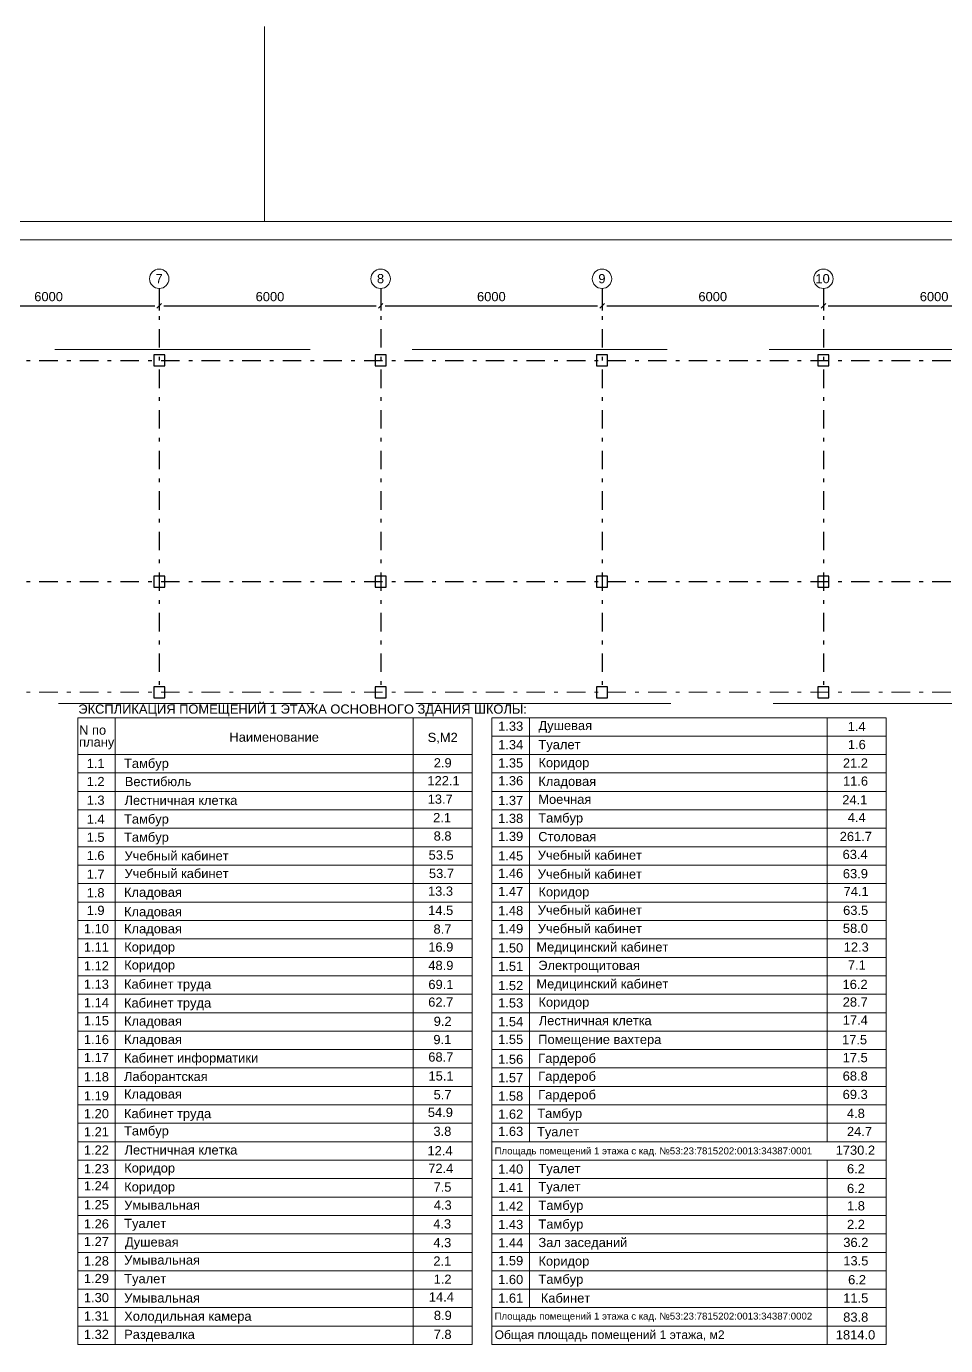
# Model space of a CAD drawing. Header units: metres. Extents: x -306 to 273, y -329 to 512.
# Drawn here: x 22.56 to 47.48, y 318.29 to 354.07 of the extents above; entities that cross this region are included whole.
import ezdxf
from ezdxf.enums import TextEntityAlignment as Align

# ---------------------------------------------------------------- set-up
doc = ezdxf.new("R2010")
doc.units = ezdxf.units.M
doc.header["$MEASUREMENT"] = 0
doc.linetypes.add('( Dashdot )', pattern=[1.001, 0.5, -0.25, 0.001, -0.25])
doc.linetypes.add('DGN Style 3', pattern=[9.681301, 6.915215, -2.766086])
doc.layers.get('DEFPOINTS').update_dxf_attribs({"lineweight": 0})
doc.layers.add('Level 50', color=7, linetype='Continuous', lineweight=0)
doc.styles.add('Standard_0', font='arial.ttf')
doc.styles.add('Style-Arial', font='arial.ttf')
doc.dimstyles.get("Standard").update_dxf_attribs({"dimtxt": 0.00018, "dimasz": 0.00018, "dimexe": 0.0002, "dimexo": 0.0625, "dimgap": 9e-05, "dimtad": 0, "dimtih": 1, "dimtoh": 1, "dimdec": 4, "dimlfac": 1000, "dimzin": 0, "dimdsep": 46, "dimtxsty": 'Standard_0', "dimcen": 9e-05, "dimadec": 0, "dimazin": 0, "dimtfac": 1, "dimtdec": 4, "dimtofl": 0, "dimtmove": 0, "dimatfit": 0, "dimfxl": 0.01, "dimfxlon": 1, "dimtolj": 1, "dimtzin": 0, "dimarcsym": 0})

# ---------------------------------------------------------------- blocks, each defined once
blk = doc.blocks.new('*U1662')
at = {"color": 7, "linetype": 'Continuous', "lineweight": 0}
blk.add_line((0, 29.7), (0, 34.987), dxfattribs=at)
at = {"color": 7, "linetype": 'Continuous', "lineweight": 0, "flags": 128}
blk.add_lwpolyline([(42.05, 29.7), (42.05, -29.7), (-42.05, -29.7), (-42.05, 29.7), (42.05, 29.7)], close=True, dxfattribs=at)
at = {"layer": 'Level 50', "color": 7, "linetype": 'Continuous', "lineweight": 13}
blk.add_line((41.55, 29.2), (-40.05, 29.2), dxfattribs=at)
blk = doc.blocks.new('_Oblique-1')
at = {"color": 0, "linetype": 'ByBlock', "lineweight": -2}
blk.add_line((0.5, 0.5), (-0.5, -0.5), dxfattribs=at)
blk = doc.blocks.new('*D2328')
at = {"color": 0, "linetype": 'Continuous', "lineweight": -2, "transparency": 16777216}
for p, q in [((20.166, 346.584), (20.166, 346.361)), ((20.291, 346.486), (26.041, 346.486)), ((26.166, 346.584), (26.166, 346.361))]:
    blk.add_line(p, q, dxfattribs=at)
at = {"layer": 'DEFPOINTS', "color": 0, "linetype": 'Continuous', "lineweight": 0, "transparency": 16777216}
for p in [(20.166, 346.709), (26.166, 346.709), (26.166, 346.486)]:
    blk.add_point(p, dxfattribs=at)
at = {"color": 0, "linetype": 'Continuous', "lineweight": -2, "transparency": 16777216, "xscale": 0.125, "yscale": 0.125, "zscale": 0.125, "rotation": 180}
blk.add_blockref('_Oblique-1', (20.166, 346.486), dxfattribs=at)
at = {"color": 0, "linetype": 'Continuous', "lineweight": -2, "transparency": 16777216, "xscale": 0.125, "yscale": 0.125, "zscale": 0.125}
blk.add_blockref('_Oblique-1', (26.166, 346.486), dxfattribs=at)
at = {"color": 0, "linetype": 'Continuous', "lineweight": 0, "transparency": 16777216, "insert": (23.166, 346.738), "char_height": 0.25, "attachment_point": 5, "style": 'Style-Arial'}
blk.add_mtext('\\A1;6000', dxfattribs=at)
blk = doc.blocks.new('*D2329')
at = {"color": 0, "linetype": 'Continuous', "lineweight": -2, "transparency": 16777216}
for p, q in [((32.166, 346.834), (32.166, 346.361)), ((26.166, 346.584), (26.166, 346.361)), ((26.291, 346.486), (32.041, 346.486))]:
    blk.add_line(p, q, dxfattribs=at)
at = {"layer": 'DEFPOINTS', "color": 0, "linetype": 'Continuous', "lineweight": 0, "transparency": 16777216}
for p in [(26.166, 346.709), (32.166, 346.959), (32.166, 346.486)]:
    blk.add_point(p, dxfattribs=at)
at = {"color": 0, "linetype": 'Continuous', "lineweight": -2, "transparency": 16777216, "xscale": 0.125, "yscale": 0.125, "zscale": 0.125, "rotation": 180}
blk.add_blockref('_Oblique-1', (26.166, 346.486), dxfattribs=at)
at = {"color": 0, "linetype": 'Continuous', "lineweight": -2, "transparency": 16777216, "xscale": 0.125, "yscale": 0.125, "zscale": 0.125}
blk.add_blockref('_Oblique-1', (32.166, 346.486), dxfattribs=at)
at = {"color": 0, "linetype": 'Continuous', "lineweight": 0, "transparency": 16777216, "insert": (29.166, 346.738), "char_height": 0.25, "attachment_point": 5, "style": 'Style-Arial'}
blk.add_mtext('\\A1;6000', dxfattribs=at)
blk = doc.blocks.new('*D2330')
at = {"color": 0, "linetype": 'Continuous', "lineweight": -2, "transparency": 16777216}
for p, q in [((32.166, 346.834), (32.166, 346.361)), ((38.166, 346.834), (38.166, 346.361)), ((32.291, 346.486), (38.041, 346.486))]:
    blk.add_line(p, q, dxfattribs=at)
at = {"layer": 'DEFPOINTS', "color": 0, "linetype": 'Continuous', "lineweight": 0, "transparency": 16777216}
for p in [(32.166, 346.959), (38.166, 346.959), (38.166, 346.486)]:
    blk.add_point(p, dxfattribs=at)
at = {"color": 0, "linetype": 'Continuous', "lineweight": -2, "transparency": 16777216, "xscale": 0.125, "yscale": 0.125, "zscale": 0.125, "rotation": 180}
blk.add_blockref('_Oblique-1', (32.166, 346.486), dxfattribs=at)
at = {"color": 0, "linetype": 'Continuous', "lineweight": -2, "transparency": 16777216, "xscale": 0.125, "yscale": 0.125, "zscale": 0.125}
blk.add_blockref('_Oblique-1', (38.166, 346.486), dxfattribs=at)
at = {"color": 0, "linetype": 'Continuous', "lineweight": 0, "transparency": 16777216, "insert": (35.166, 346.738), "char_height": 0.25, "attachment_point": 5, "style": 'Style-Arial'}
blk.add_mtext('\\A1;6000', dxfattribs=at)
blk = doc.blocks.new('*D2331')
at = {"color": 0, "linetype": 'Continuous', "lineweight": -2, "transparency": 16777216}
for p, q in [((38.166, 346.834), (38.166, 346.361)), ((44.166, 346.834), (44.166, 346.361)), ((38.291, 346.486), (44.041, 346.486))]:
    blk.add_line(p, q, dxfattribs=at)
at = {"layer": 'DEFPOINTS', "color": 0, "linetype": 'Continuous', "lineweight": 0, "transparency": 16777216}
for p in [(38.166, 346.959), (44.166, 346.959), (44.166, 346.486)]:
    blk.add_point(p, dxfattribs=at)
at = {"color": 0, "linetype": 'Continuous', "lineweight": -2, "transparency": 16777216, "xscale": 0.125, "yscale": 0.125, "zscale": 0.125, "rotation": 180}
blk.add_blockref('_Oblique-1', (38.166, 346.486), dxfattribs=at)
at = {"color": 0, "linetype": 'Continuous', "lineweight": -2, "transparency": 16777216, "xscale": 0.125, "yscale": 0.125, "zscale": 0.125}
blk.add_blockref('_Oblique-1', (44.166, 346.486), dxfattribs=at)
at = {"color": 0, "linetype": 'Continuous', "lineweight": 0, "transparency": 16777216, "insert": (41.166, 346.738), "char_height": 0.25, "attachment_point": 5, "style": 'Style-Arial'}
blk.add_mtext('\\A1;6000', dxfattribs=at)
blk = doc.blocks.new('*D2332')
at = {"color": 0, "linetype": 'Continuous', "lineweight": -2, "transparency": 16777216}
for p, q in [((44.166, 346.834), (44.166, 346.361)), ((50.166, 346.834), (50.166, 346.361)), ((44.291, 346.486), (50.041, 346.486))]:
    blk.add_line(p, q, dxfattribs=at)
at = {"layer": 'DEFPOINTS', "color": 0, "linetype": 'Continuous', "lineweight": 0, "transparency": 16777216}
for p in [(44.166, 346.959), (50.166, 346.959), (50.166, 346.486)]:
    blk.add_point(p, dxfattribs=at)
at = {"color": 0, "linetype": 'Continuous', "lineweight": -2, "transparency": 16777216, "xscale": 0.125, "yscale": 0.125, "zscale": 0.125, "rotation": 180}
blk.add_blockref('_Oblique-1', (44.166, 346.486), dxfattribs=at)
at = {"color": 0, "linetype": 'Continuous', "lineweight": -2, "transparency": 16777216, "xscale": 0.125, "yscale": 0.125, "zscale": 0.125}
blk.add_blockref('_Oblique-1', (50.166, 346.486), dxfattribs=at)
at = {"color": 0, "linetype": 'Continuous', "lineweight": 0, "transparency": 16777216, "insert": (47.166, 346.738), "char_height": 0.25, "attachment_point": 5, "style": 'Style-Arial'}
blk.add_mtext('\\A1;6000', dxfattribs=at)

msp = doc.modelspace()

# ---------------------------------------------------------------- linework, layer by layer
at = {"color": 1, "linetype": '( Dashdot )'}
for p, q in [((26.16618452, 346.95949373), (26.16618452, 336.00949373)), ((32.16618452, 346.95949373), (32.16618452, 336.00949373)), ((38.16618452, 346.95949373), (38.16618452, 336.00949373)), ((44.16618452, 346.95949373), (44.16618452, 336.00949373)), ((-6.78540339, 345.00949373), (65.11459661, 345.00949373)), ((-6.78540339, 339.00949373), (65.11459661, 339.00949373))]:
    msp.add_line(p, q, dxfattribs=at)
at = {"color": 7, "linetype": 'DGN Style 3', "lineweight": 13}
for p, q in [((49.61459661, 345.30949373), (20.65945957, 345.30949373)), ((49.71459661, 335.70949373), (20.61459661, 335.70949373))]:
    msp.add_line(p, q, dxfattribs=at)
at = {"color": 1, "linetype": '( Dashdot )', "lineweight": 0}
msp.add_line((-6.78540339, 336.00949373), (65.11459661, 336.00949373), dxfattribs=at)
at = {"color": 7, "linetype": 'Continuous', "lineweight": 13}
for p, q in [((23.95542366, 335.3203709), (34.6413289, 335.3203709)), ((23.95542366, 335.3203709), (23.95542366, 318.3203709)), ((24.96888868, 335.3203709), (24.96888868, 334.3203709)), ((33.04234525, 335.3203709), (33.04234525, 334.3203709)), ((34.6413289, 335.3203709), (34.6413289, 318.3203709)), ((35.18292257, 335.3203709), (35.18292257, 318.3203709)), ((35.18292257, 335.3203709), (45.86882781, 335.3203709)), ((36.19638759, 335.3203709), (36.19638759, 323.8203709)), ((44.26984416, 335.3203709), (44.26984416, 323.8203709)), ((45.86882781, 335.3203709), (45.86882781, 318.3203709)), ((23.95542366, 334.3203709), (34.6413289, 334.3203709)), ((24.96888868, 334.3203709), (24.96888868, 318.3203709)), ((33.04234525, 334.3203709), (33.04234525, 318.3203709)), ((36.19638759, 323.3203709), (36.19638759, 319.3203709)), ((44.26984416, 323.3203709), (44.26984416, 318.3203709)), ((35.18292257, 319.3203709), (45.86882781, 319.3203709)), ((35.18292257, 318.8203709), (45.86882781, 318.8203709)), ((23.95542366, 318.3203709), (34.6413289, 318.3203709)), ((35.18292257, 318.3203709), (45.86882781, 318.3203709))]:
    msp.add_line(p, q, dxfattribs=at)
at = {"color": 7, "linetype": 'Continuous', "lineweight": 0}
for p, q in [((35.18292257, 334.8203709), (45.86882781, 334.8203709)), ((35.18292257, 334.3203709), (45.86882781, 334.3203709)), ((23.95542366, 333.8203709), (34.6413289, 333.8203709)), ((35.18292257, 333.8203709), (45.86882781, 333.8203709)), ((23.95542366, 333.3203709), (34.6413289, 333.3203709)), ((35.18292257, 333.3203709), (45.86882781, 333.3203709)), ((23.95542366, 332.8203709), (34.6413289, 332.8203709)), ((35.18292257, 332.8203709), (45.86882781, 332.8203709)), ((23.95542366, 332.3203709), (34.6413289, 332.3203709)), ((35.18292257, 332.3203709), (45.86882781, 332.3203709)), ((23.95542366, 331.8203709), (34.6413289, 331.8203709)), ((35.18292257, 331.8203709), (45.86882781, 331.8203709)), ((23.95542366, 331.3203709), (34.6413289, 331.3203709)), ((35.18292257, 331.3203709), (45.86882781, 331.3203709)), ((23.95542366, 330.8203709), (34.6413289, 330.8203709)), ((35.18292257, 330.8203709), (45.86882781, 330.8203709)), ((23.95542366, 330.3203709), (34.6413289, 330.3203709)), ((35.18292257, 330.3203709), (45.86882781, 330.3203709)), ((23.95542366, 329.8203709), (34.6413289, 329.8203709)), ((35.18292257, 329.8203709), (45.86882781, 329.8203709)), ((23.95542366, 329.3203709), (34.6413289, 329.3203709)), ((35.18292257, 329.3203709), (45.86882781, 329.3203709)), ((23.95542366, 328.8203709), (34.6413289, 328.8203709)), ((35.18292257, 328.8203709), (45.86882781, 328.8203709)), ((23.95542366, 328.3203709), (34.6413289, 328.3203709)), ((35.18292257, 328.3203709), (45.86882781, 328.3203709)), ((23.95542366, 327.8203709), (34.6413289, 327.8203709)), ((35.18292257, 327.8203709), (45.86882781, 327.8203709)), ((23.95542366, 327.3203709), (34.6413289, 327.3203709)), ((35.18292257, 327.3203709), (45.86882781, 327.3203709)), ((23.95542366, 326.8203709), (34.6413289, 326.8203709)), ((35.18292257, 326.8203709), (45.86882781, 326.8203709)), ((23.95542366, 326.3203709), (34.6413289, 326.3203709)), ((35.18292257, 326.3203709), (45.86882781, 326.3203709)), ((23.95542366, 325.8203709), (34.6413289, 325.8203709)), ((35.18292257, 325.8203709), (45.86882781, 325.8203709)), ((23.95542366, 325.3203709), (34.6413289, 325.3203709)), ((35.18292257, 325.3203709), (45.86882781, 325.3203709)), ((23.95542366, 324.8203709), (34.6413289, 324.8203709)), ((35.18292257, 324.8203709), (45.86882781, 324.8203709)), ((23.95542366, 324.3203709), (34.6413289, 324.3203709)), ((35.18292257, 324.3203709), (45.86882781, 324.3203709)), ((23.95542366, 323.8203709), (34.6413289, 323.8203709)), ((35.18292257, 323.8203709), (45.86882781, 323.8203709)), ((23.95542366, 323.3203709), (34.6413289, 323.3203709)), ((35.18292257, 323.3203709), (45.86882781, 323.3203709)), ((23.95542366, 322.8203709), (34.6413289, 322.8203709)), ((35.18292257, 322.8203709), (45.86882781, 322.8203709)), ((23.95542366, 322.3203709), (34.6413289, 322.3203709)), ((35.18292257, 322.3203709), (45.86882781, 322.3203709)), ((23.95542366, 321.8203709), (34.6413289, 321.8203709)), ((35.18292257, 321.8203709), (45.86882781, 321.8203709)), ((23.95542366, 321.3203709), (34.6413289, 321.3203709)), ((35.18292257, 321.3203709), (45.86882781, 321.3203709)), ((23.95542366, 320.8203709), (34.6413289, 320.8203709)), ((35.18292257, 320.8203709), (45.86882781, 320.8203709)), ((23.95542366, 320.3203709), (34.6413289, 320.3203709)), ((35.18292257, 320.3203709), (45.86882781, 320.3203709)), ((23.95542366, 319.8203709), (34.6413289, 319.8203709)), ((35.18292257, 319.8203709), (45.86882781, 319.8203709)), ((23.95542366, 319.3203709), (34.6413289, 319.3203709)), ((23.95542366, 319.3203709), (34.6413289, 319.3203709)), ((23.95542366, 318.8203709), (34.6413289, 318.8203709))]:
    msp.add_line(p, q, dxfattribs=at)
at = {"color": 7, "lineweight": 13}
for p, q in [((35.18292257, 323.8203709), (45.86882781, 323.8203709)), ((35.18292257, 323.3203709), (45.86882781, 323.3203709))]:
    msp.add_line(p, q, dxfattribs=at)
at = {"color": 7, "linetype": 'Continuous', "lineweight": 30, "flags": 128}
for points in [[(26.01459661, 345.15949373), (26.01459661, 344.85949373), (26.31459661, 344.85949373), (26.31459661, 345.15949373), (26.01459661, 345.15949373)], [(32.01459661, 345.15949373), (32.01459661, 344.85949373), (32.31459661, 344.85949373), (32.31459661, 345.15949373), (32.01459661, 345.15949373)], [(38.01459661, 345.15949373), (38.01459661, 344.85949373), (38.31459661, 344.85949373), (38.31459661, 345.15949373), (38.01459661, 345.15949373)], [(44.01459661, 345.15949373), (44.01459661, 344.85949373), (44.31459661, 344.85949373), (44.31459661, 345.15949373), (44.01459661, 345.15949373)], [(26.01459661, 339.15949373), (26.01459661, 338.85949373), (26.31459661, 338.85949373), (26.31459661, 339.15949373), (26.01459661, 339.15949373)], [(32.01459661, 339.15949373), (32.01459661, 338.85949373), (32.31459661, 338.85949373), (32.31459661, 339.15949373), (32.01459661, 339.15949373)], [(38.01459661, 339.15949373), (38.01459661, 338.85949373), (38.31459661, 338.85949373), (38.31459661, 339.15949373), (38.01459661, 339.15949373)], [(44.01459661, 339.15949373), (44.01459661, 338.85949373), (44.31459661, 338.85949373), (44.31459661, 339.15949373), (44.01459661, 339.15949373)], [(26.01459661, 336.15949373), (26.01459661, 335.85949373), (26.31459661, 335.85949373), (26.31459661, 336.15949373), (26.01459661, 336.15949373)], [(32.01459661, 336.15949373), (32.01459661, 335.85949373), (32.31459661, 335.85949373), (32.31459661, 336.15949373), (32.01459661, 336.15949373)], [(38.01459661, 336.15949373), (38.01459661, 335.85949373), (38.31459661, 335.85949373), (38.31459661, 336.15949373), (38.01459661, 336.15949373)], [(44.01459661, 336.15949373), (44.01459661, 335.85949373), (44.31459661, 335.85949373), (44.31459661, 336.15949373), (44.01459661, 336.15949373)]]:
    msp.add_lwpolyline(points, close=True, dxfattribs=at)
at = {"color": 7, "linetype": 'Continuous', "lineweight": 13}
for centre in [(26.16459661, 347.22284917), (32.16459661, 347.22284917), (38.16459661, 347.22284917), (44.16459661, 347.22284917)]:
    msp.add_circle(centre, 0.26335544, dxfattribs=at)

# ---------------------------------------------------------------- block references
at = {"layer": 'Level 50', "color": 7, "linetype": 'Continuous', "lineweight": 13}
msp.add_blockref('*U1662', (29.01617257, 319.08055446), dxfattribs=at)

# ---------------------------------------------------------------- texts
at = {"color": 7, "linetype": 'Continuous', "lineweight": 30, "style": 'Style-Arial'}
for s, p in [('7', (26.06490379, 347.3521118)), ('8', (32.06490379, 347.3521118)), ('9', (38.06490379, 347.3521118)), ('10', (43.94852156, 347.3521118))]:
    msp.add_text(s, height=0.25, dxfattribs=at).set_placement(p, align=Align.TOP_LEFT)
at = {"color": 7, "lineweight": 13, "style": 'Style-Arial'}
for s, p in [('Душевая', (36.44213667, 335.2338135)), ('Туалет', (36.44213667, 334.7154816)), ('Тамбур', (25.20919113, 334.20711798)), ('Коридор', (36.44213667, 334.22639879)), ('Тамбур', (36.43669004, 332.72687489)), ('Тамбур', (25.20919113, 332.69816709)), ('Тамбур', (25.20919113, 332.20654115)), ('Столовая', (36.43669004, 332.2206462)), ('Учебный кабинет', (25.22266072, 331.6994146)), ('Учебный кабинет', (36.42444652, 331.7182091)), ('Учебный кабинет', (25.22266072, 331.22110159)), ('Учебный кабинет', (36.42444652, 331.20410397)), ('Коридор', (36.44213667, 330.723165)), ('Учебный кабинет', (36.42444652, 330.22795498)), ('Учебный кабинет', (36.42444652, 329.72686516)), ('Коридор', (25.21463776, 329.22749794)), ('Медицинский кабинет', (36.38761193, 329.2268707)), ('Коридор', (25.21463776, 328.74073959)), ('Электрощитовая', (36.43669004, 328.72789699)), ('Кабинет труда', (25.20919113, 328.22120714)), ('Медицинский кабинет', (36.38761193, 328.22655041)), ('Кабинет труда', (25.20919113, 327.71011087)), ('Коридор', (36.44213667, 327.73210623)), ('Кабинет информатики', (25.20919113, 326.21827333)), ('Лаборантская', (25.20919113, 325.71569534)), ('Кабинет труда', (25.20919113, 324.71053934)), ('Тамбур', (36.40999917, 324.71448178)), ('Тамбур', (25.20919113, 324.24155364)), ('Туалет', (36.40280565, 324.21603977)), ('Коридор', (25.21463776, 323.2338002)), ('Туалет', (36.44213667, 323.21802201)), ('Коридор', (25.21463776, 322.72270393)), ('Туалет', (36.44213667, 322.72554162)), ('Умывальная', (25.21463776, 322.22621041)), ('Тамбур', (36.44213667, 322.22147344)), ('Туалет', (25.21463776, 321.72971689)), ('Тамбур', (36.44213667, 321.71161138)), ('Душевая', (25.23697545, 321.22510405)), ('Зал заседаний', (36.44213667, 321.2133371)), ('Умывальная', (25.21463776, 320.73794675)), ('Коридор', (36.44213667, 320.70926893)), ('Туалет', (25.21463776, 320.23050116)), ('Тамбур', (36.44213667, 320.21678853)), ('Умывальная', (25.21463776, 319.70869131)), ('Кабинет', (36.50594668, 319.70541754)), ('Холодильная камера', (25.21463776, 319.21463158)), ('Раздевалка', (25.21463776, 318.72057185))]:
    msp.add_text(s, height=0.25, dxfattribs=at).set_placement(p, align=Align.TOP_LEFT)
at = {"color": 7, "linetype": 'Continuous', "lineweight": 0, "style": 'Style-Arial'}
for s, p in [('1.33', (35.34974366, 335.21488489)), ('1.34', (35.34974366, 334.71195985)), ('1.1', (24.19745029, 334.20586245)), ('1.35', (35.34974366, 334.21795436)), ('1.2', (24.19745029, 333.71342523)), ('1.36', (35.34974366, 333.73492676)), ('Кладовая', (36.43817941, 333.71866404)), ('1.3', (24.19745029, 333.2082458)), ('Лестничная клетка', (25.22280738, 333.20394715)), ('1.37', (35.34974366, 333.20019521)), ('Моечная', (36.43817941, 333.23190569)), ('1.4', (24.19745029, 332.6922845)), ('1.38', (35.34974366, 332.71403107)), ('1.5', (24.19745029, 332.20376795)), ('1.39', (35.34974366, 332.22632316)), ('1.6', (24.19745029, 331.70701798)), ('1.45', (35.34974366, 331.69813808)), ('1.7', (24.19745029, 331.20203458)), ('1.46', (35.34974366, 331.22608838)), ('1.8', (24.19745029, 330.69705118)), ('Кладовая', (25.2106805, 330.71147048)), ('1.47', (35.34974366, 330.73208288)), ('1.9', (24.19745029, 330.21951254)), ('Кладовая', (25.2106805, 330.18435002)), ('1.48', (35.34974366, 330.21372017)), ('1.10', (24.12224475, 329.72653622)), ('Кладовая', (25.2106805, 329.72230617)), ('1.49', (35.34974366, 329.72520362)), ('1.11', (24.12224475, 329.22704177)), ('1.50', (35.34974366, 329.20375337)), ('1.12', (24.12224475, 328.71656942)), ('1.51', (35.34974366, 328.70425892)), ('1.13', (24.12224475, 328.21707497)), ('1.52', (35.34974366, 328.18143644)), ('1.14', (24.12224475, 327.71758053)), ('1.53', (35.34974366, 327.71075898)), ('1.15', (24.12224475, 327.22906398)), ('Кладовая', (25.2106805, 327.21686256)), ('1.54', (35.34974366, 327.20165887)), ('Лестничная клетка', (36.45030629, 327.22963836)), ('1.16', (24.12224475, 326.71756245)), ('Кладовая', (25.2106805, 326.72036904)), ('1.55', (35.34974366, 326.72137575)), ('1.17', (24.12224475, 326.2290459)), ('1.56', (35.34974366, 326.18345865)), ('1.18', (24.12224475, 325.70715458)), ('1.57', (35.34974366, 325.68345865)), ('Кладовая', (25.2106805, 325.24031942)), ('1.19', (24.12224475, 325.19119328)), ('1.58', (35.34974366, 325.18345865)), ('1.20', (24.12224475, 324.70816569)), ('1.62', (35.34974366, 324.69375724)), ('4.8', (44.80320516, 324.71428301)), ('1.21', (24.12224475, 324.21416019)), ('1.63', (35.34974366, 324.22683264)), ('24.7', (44.80320516, 324.22295468)), ('1.22', (24.12224475, 323.72015469)), ('Лестничная клетка', (25.22280738, 323.72311135)), ('1730.2', (44.49749285, 323.71629431)), ('1.23', (24.12224475, 323.21311294)), ('1.40', (35.34974366, 323.20441376)), ('1.24', (24.12224475, 322.7489046)), ('1.41', (35.34974366, 322.70478152)), ('1.25', (24.12224475, 322.23764811)), ('1.42', (35.34974366, 322.1978164)), ('1.26', (24.12224475, 321.71786415)), ('1.43', (35.34974366, 321.70099059)), ('1.27', (24.12224475, 321.24032551)), ('1.44', (35.34974366, 321.20416478)), ('1.28', (24.12224475, 320.71338631)), ('1.59', (35.34974366, 320.71965097)), ('1.29', (24.12224475, 320.23584766)), ('1.60', (35.34974366, 320.20978891)), ('1.30', (24.12224475, 319.71885719)), ('1.61', (35.34974366, 319.70572074)), ('1.31', (24.12224475, 319.21936274)), ('1.32', (24.12224475, 318.71986829))]:
    msp.add_text(s, height=0.25, dxfattribs=at).set_placement(p, align=Align.TOP_LEFT)
at = {"color": 7, "linetype": 'Continuous', "lineweight": 13, "style": 'Style-Arial'}
for s, p in [('1.4', (44.82374017, 335.20685804)), ('1.6', (44.82810818, 334.71668641)), ('2.9', (33.60385417, 334.22140461)), ('21.2', (44.69318698, 334.21558234)), ('Вестибюль', (25.2308223, 333.7139671)), ('122.1', (33.43324838, 333.73654647)), ('11.6', (44.69561803, 333.72654459)), ('13.7', (33.43976433, 333.23610669)), ('24.1', (44.67615962, 333.21802884)), ('2.1', (33.58870999, 332.73631631)), ('4.4', (44.82601859, 332.73883833)), ('8.8', (33.60170313, 332.23682186)), ('261.7', (44.60685304, 332.22468149)), ('53.5', (33.46527513, 331.72086056)), ('63.4', (44.68521284, 331.73678906)), ('53.7', (33.47437033, 331.22136612)), ('63.9', (44.69212187, 331.2154255)), ('13.3', (33.44800216, 330.74106305)), ('74.1', (44.71184792, 330.73177028)), ('63.5', (44.6994932, 330.22102503)), ('14.5', (33.45330734, 330.21912027)), ('8.7', (33.59801848, 329.71385818)), ('58.0', (44.69310486, 329.73440296)), ('16.9', (33.45584528, 329.22613564)), ('12.3', (44.71560477, 329.22649287)), ('48.9', (33.45760721, 328.7266391)), ('7.1', (44.82760816, 328.73699757)), ('69.1', (33.45882336, 328.21072121)), ('16.2', (44.68466235, 328.21362784)), ('62.7', (33.45472666, 327.73202841)), ('28.7', (44.68816317, 327.73503987)), ('9.2', (33.6030906, 327.21177117)), ('17.4', (44.6898113, 327.24459826)), ('9.1', (33.59456481, 326.71650983)), ('Помещение вахтера', (36.43624839, 326.72004815)), ('17.5', (44.66971106, 326.71208295)), ('68.7', (33.45636386, 326.24332375)), ('Гардероб', (36.43624839, 326.20895188)), ('17.5', (44.68693954, 326.22790939)), ('15.1', (33.46187592, 325.72924718)), ('Гардероб', (36.43624839, 325.72219353)), ('68.8', (44.68693954, 325.72790939)), ('5.7', (33.59994233, 325.22020998)), ('Гардероб', (36.43624839, 325.22083243)), ('69.3', (44.68693954, 325.22790939)), ('54.9', (33.4446376, 324.74056978)), ('3.8', (33.59617217, 324.22870035)), ('12.4', (33.43434795, 323.70145663)), ('72.4', (33.45607556, 323.22402605)), ('6.2', (44.80426033, 323.21239117)), ('7.5', (33.59847052, 322.71570012)), ('6.2', (44.80426033, 322.67935356)), ('4.3', (33.60483236, 322.22709704)), ('1.8', (44.80426033, 322.20715176)), ('4.3', (33.59070107, 321.71696833)), ('2.2', (44.80426033, 321.70272147)), ('4.3', (33.59399196, 321.20929638)), ('36.2', (44.70404893, 321.21458649)), ('2.1', (33.59339467, 320.70951262)), ('13.5', (44.70404893, 320.71672606)), ('1.2', (33.60088535, 320.21679793)), ('6.2', (44.83428758, 320.2043809)), ('14.4', (33.47097346, 319.73539555)), ('11.5', (44.70198165, 319.70693431)), ('8.9', (33.60733301, 319.23571645)), ('83.8', (44.70198165, 319.18838143)), ('7.8', (33.60245111, 318.72105077)), ('1814.0', (44.50142964, 318.70871095))]:
    msp.add_text(s, height=0.25, dxfattribs=at).set_placement(p, align=Align.TOP_LEFT)
at = {"color": 7, "linetype": 'Continuous', "lineweight": 13, "char_height": 0.25, "style": 'Style-Arial'}
for s, insert, attachment_point, line_spacing_factor in [('ЭКСПЛИКАЦИЯ ПОМЕЩЕНИЙ 1 ЭТАЖА ОСНОВНОГО ЗДАНИЯ ШКОЛЫ:', (23.97197742, 335.67837673), 1, 0.6), ('N по \\Pплану', (23.99335764, 334.78545958), 4, 0.776524), ('Наименование', (28.06723296, 334.79129601), 4, 0.6)]:
    msp.add_mtext(s, dxfattribs=dict(at, insert=insert, attachment_point=attachment_point, line_spacing_factor=line_spacing_factor))
at = {"color": 7, "linetype": 'Continuous', "lineweight": 0, "line_spacing_factor": 0.6, "style": 'Style-Arial'}
for s, insert, char_height, attachment_point in [('S,М2', (33.84722245, 334.91029447), 0.25, 2), ('Площадь помещений 1 этажа с кад. №53:23:7815202:0013:34387:0001', (35.25298831, 323.66597475), 0.1875, 1), ('Площадь помещений 1 этажа с кад. №53:23:7815202:0013:34387:0002', (35.25298831, 319.18560864), 0.1875, 1), ('Общая площадь помещений 1 этажа, м2', (35.25368689, 318.70299596), 0.234375, 1)]:
    msp.add_mtext(s, dxfattribs=dict(at, insert=insert, char_height=char_height, attachment_point=attachment_point))

# ---------------------------------------------------------------- dimensions: what is measured, and where the dimension line sits
at = {"color": 5, "linetype": 'Continuous', "lineweight": 0}
for base, p1, p2, picture, middle in [((26.16618452, 346.48551999), (20.16618452, 346.70949373), (26.16618452, 346.70949373), '*D2328', (23.16618452, 346.73816324)), ((32.16618452, 346.48551999), (26.16618452, 346.70949373), (32.16618452, 346.95949373), '*D2329', (29.16618452, 346.73816324)), ((38.16618452, 346.48551999), (32.16618452, 346.95949373), (38.16618452, 346.95949373), '*D2330', (35.16618452, 346.73816324)), ((44.16618452, 346.48551999), (38.16618452, 346.95949373), (44.16618452, 346.95949373), '*D2331', (41.16618452, 346.73816324)), ((50.16618452, 346.48551999), (44.16618452, 346.95949373), (50.16618452, 346.95949373), '*D2332', (47.16618452, 346.73816324))]:
    dim = msp.add_linear_dim(base=base, p1=p1, p2=p2, dimstyle='Standard', override={"dimtxt": 0.25, "dimasz": 0.125, "dimexe": 0.125, "dimexo": 0.125, "dimgap": 0.125, "dimtad": 1, "dimtih": 0, "dimtoh": 0, "dimzin": 11, "dimtxsty": 'Style-Arial', "dimblk": '_Oblique-1', "dimfxlon": 0, "dimfrac": 2, "dimtzin": 11}, dxfattribs=at)
    dim.commit()
    dim.dimension.update_dxf_attribs({"geometry": picture, "text_midpoint": middle})

doc.saveas('drawing.dxf')
